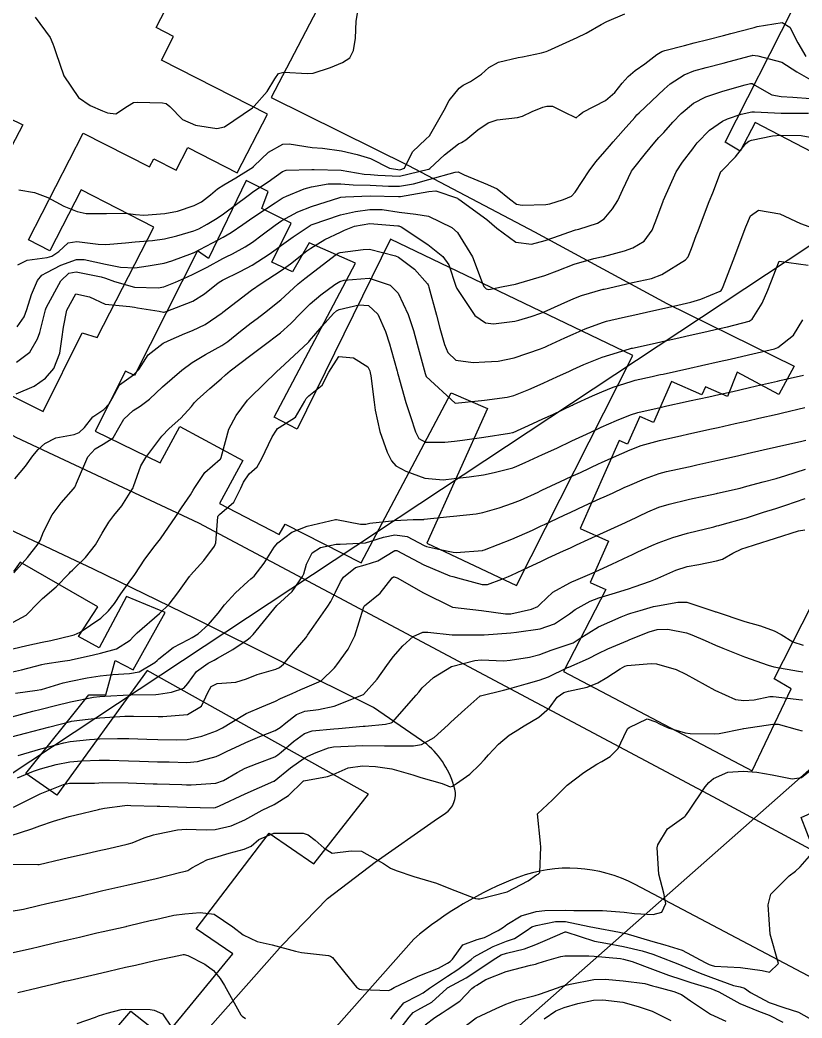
# Model space of a CAD drawing. Header units: metres. Extents: x 318500 to 325275, y 7408834 to 7428799.
# Drawn here: x 322868 to 322921.5, y 7421228.4 to 7421296.6 of the extents above; entities that cross this region are included whole.
import ezdxf

# ---------------------------------------------------------------- set-up
doc = ezdxf.new("R2010")
doc.units = ezdxf.units.M
doc.header["$MEASUREMENT"] = 0
doc.linetypes.add('CONTINUO', pattern=[0])
for name, color, linetype in [('Curvas de Nivel 1m', 11, 'Continuous'), ('Curvas de Nivel 5m', 15, 'Continuous'), ('Edificações', 30, 'Continuous'), ('TEXTO', 45, 'Continuous'), ('Vias Primárias', 230, 'Continuous')]:
    doc.layers.add(name, color=color, linetype=linetype)

msp = doc.modelspace()

# ---------------------------------------------------------------- linework, layer by layer
at = {"layer": 'Curvas de Nivel 1m', "flags": 128}
for points, elevation in [([(322867.953, 7421285.003), (322869.024, 7421284.819), (322869.947, 7421284.478), (322871.038, 7421283.89), (322871.937, 7421283.526), (322872.564, 7421283.398), (322873.936, 7421283.394), (322875.267, 7421283.407), (322875.936, 7421283.327), (322876.502, 7421283.288), (322877.937, 7421283.392), (322878.808, 7421283.557), (322879.943, 7421283.931), (322880.43, 7421284.18), (322881.042, 7421284.659), (322881.524, 7421285.087), (322881.96, 7421285.341), (322882.774, 7421285.832), (322883.98, 7421286.587), (322883.999, 7421286.6), (322884.022, 7421286.619), (322885.017, 7421287.583), (322886.003, 7421288.134), (322886.428, 7421288.161), (322888, 7421287.904), (322888.711, 7421287.848), (322889.997, 7421287.677), (322891.083, 7421287.434), (322891.99, 7421287.148), (322893.281, 7421286.497), (322893.979, 7421286.382), (322894.3, 7421286.485), (322894.861, 7421287.613), (322895.771, 7421288.464), (322896.012, 7421288.693), (322897.016, 7421290.445), (322897.363, 7421291.117), (322898.053, 7421291.966), (322898.324, 7421292.16), (322898.816, 7421292.422), (322899.566, 7421292.919), (322900.074, 7421293.359), (322900.74, 7421293.74), (322902.085, 7421294.05), (322902.362, 7421294.101), (322903.664, 7421294.364), (322903.987, 7421294.465), (322904.092, 7421294.513), (322905.364, 7421295.078), (322906.106, 7421295.415), (322906.718, 7421295.714), (322907.755, 7421296.305), (322908.122, 7421296.511), (322909.372, 7421297.043)], 744), ([(322869.062, 7421296.82), (322870.096, 7421295.423), (322870.271, 7421294.987), (322870.343, 7421294.806), (322870.491, 7421294.396), (322871.032, 7421292.795), (322872.038, 7421291.323), (322872.82, 7421290.768), (322873.679, 7421290.408), (322874.025, 7421290.263), (322874.576, 7421290.193), (322875.391, 7421290.736), (322875.799, 7421290.967), (322876.034, 7421291.012), (322877.778, 7421290.96), (322878.033, 7421290.918), (322878.275, 7421290.696), (322879.148, 7421289.81), (322880.018, 7421289.433), (322881.477, 7421289.194), (322882.017, 7421289.323), (322883.919, 7421290.622), (322883.98, 7421290.671), (322884.032, 7421290.722), (322884.927, 7421291.726), (322885.441, 7421292.599), (322885.695, 7421292.966), (322886.067, 7421293.062), (322887.681, 7421292.958), (322888.066, 7421292.994), (322889.246, 7421293.379), (322890.078, 7421293.723), (322890.573, 7421294.042), (322890.834, 7421294.529), (322890.953, 7421295.382), (322890.999, 7421296.527), (322891.175, 7421297.474)], 743), ([(322867.832, 7421275.638), (322868.33, 7421276.338), (322868.498, 7421276.824), (322868.817, 7421277.864), (322869.225, 7421278.816), (322869.521, 7421279.167), (322869.878, 7421279.359), (322870.823, 7421279.859), (322871.892, 7421280.241), (322872.424, 7421280.24), (322873.888, 7421279.937), (322874.905, 7421279.719), (322875.884, 7421279.68), (322876.791, 7421279.812), (322877.89, 7421280.003), (322878.42, 7421280.164), (322879.822, 7421280.671), (322879.878, 7421280.693), (322879.9, 7421280.7), (322881.186, 7421281.383), (322881.917, 7421281.767), (322882.475, 7421282.089), (322883.251, 7421282.63), (322883.935, 7421283.119), (322885.479, 7421284.13), (322885.948, 7421284.438), (322886.048, 7421284.49), (322886.255, 7421284.587), (322887.447, 7421285.086), (322887.96, 7421285.21), (322889.1, 7421285.416), (322889.963, 7421285.43), (322890.791, 7421285.356), (322891.968, 7421285.318), (322893.215, 7421285.25), (322893.968, 7421285.254), (322894.915, 7421285.422), (322895.973, 7421285.71), (322897.765, 7421286.22), (322897.978, 7421286.228), (322898.374, 7421286.028), (322899.97, 7421285.38), (322900.648, 7421285.081), (322901.483, 7421284.387), (322901.955, 7421284.033), (322902.359, 7421283.969), (322903.955, 7421284.007), (322904.247, 7421284.055), (322905.182, 7421284.338), (322905.717, 7421284.578), (322905.965, 7421284.839), (322906.929, 7421286.316), (322907.383, 7421286.915), (322908, 7421287.63), (322908.308, 7421287.995), (322908.562, 7421288.294), (322909.244, 7421289.065), (322910.035, 7421289.955), (322910.191, 7421290.124), (322910.336, 7421290.276), (322912.056, 7421291.89), (322912.471, 7421292.244), (322913.424, 7421292.875), (322914.074, 7421293.136), (322914.925, 7421293.364), (322916.082, 7421293.672), (322916.498, 7421293.78), (322917.956, 7421294.172), (322918.061, 7421294.2), (322918.09, 7421294.203), (322918.454, 7421294.165), (322920.084, 7421293.736), (322921.123, 7421293.081), (322922.066, 7421292.536)], 746), ([(322867.796, 7421273.22), (322868.711, 7421273.916), (322869.235, 7421274.816), (322869.383, 7421275.258), (322869.775, 7421276.811), (322869.792, 7421276.869), (322869.852, 7421276.998), (322870.816, 7421278.796), (322871.363, 7421279.303), (322871.879, 7421279.412), (322873.573, 7421279.056), (322873.873, 7421278.97), (322874.495, 7421278.744), (322875.866, 7421278.364), (322877.477, 7421278.317), (322877.867, 7421278.384), (322878.661, 7421278.688), (322879.486, 7421279.066), (322879.879, 7421279.248), (322880.819, 7421279.728), (322881.895, 7421280.305), (322882.122, 7421280.422), (322882.552, 7421280.64), (322883.421, 7421281.113), (322883.912, 7421281.438), (322884.587, 7421281.943), (322885.48, 7421282.597), (322885.933, 7421282.904), (322887.013, 7421283.505), (322887.943, 7421283.879), (322889.899, 7421284.49), (322889.95, 7421284.498), (322890.282, 7421284.535), (322891.961, 7421284.594), (322893.901, 7421284.55), (322893.961, 7421284.553), (322894.033, 7421284.562), (322895.964, 7421284.906), (322896.445, 7421284.933), (322897.92, 7421284.431), (322897.96, 7421284.406), (322898.022, 7421284.367), (322899.939, 7421282.99), (322900.608, 7421282.4), (322901.916, 7421281.433), (322902.979, 7421281.299), (322903.918, 7421281.557), (322904.506, 7421281.76), (322905.929, 7421282.258), (322905.984, 7421282.274), (322906.223, 7421282.326), (322907.504, 7421282.739), (322907.941, 7421283.028), (322908.53, 7421283.715), (322908.875, 7421284.291), (322909.228, 7421285.027), (322909.824, 7421286.282), (322909.884, 7421286.379), (322909.983, 7421286.497), (322910.782, 7421287.485), (322911.417, 7421288.259), (322911.695, 7421288.575), (322912.02, 7421288.929), (322912.646, 7421289.626), (322913.215, 7421290.232), (322914.047, 7421290.927), (322914.888, 7421291.375), (322916.056, 7421291.76), (322917.581, 7421292.177), (322917.958, 7421292.275), (322918.062, 7421292.272), (322918.246, 7421292.167), (322919.409, 7421291.505), (322920.052, 7421291.385), (322920.834, 7421291.35), (322922.051, 7421291.246)], 747), ([(322867.772, 7421271.062), (322868.995, 7421271.601), (322869.783, 7421272.129), (322870.354, 7421272.802), (322870.75, 7421273.852), (322870.894, 7421274.794), (322871.004, 7421275.621), (322871.244, 7421276.789), (322871.861, 7421277.905), (322872.79, 7421277.697), (322873.855, 7421277.201), (322875.55, 7421277.036), (322875.853, 7421276.992), (322876.076, 7421276.951), (322877.541, 7421276.705), (322877.849, 7421276.651), (322877.893, 7421276.656), (322878.026, 7421276.697), (322879.857, 7421277.405), (322880.633, 7421277.891), (322881.581, 7421278.653), (322881.757, 7421278.766), (322881.873, 7421278.826), (322883.091, 7421279.422), (322883.889, 7421279.856), (322885.052, 7421280.603), (322885.545, 7421280.955), (322885.91, 7421281.227), (322886.699, 7421281.802), (322887.856, 7421282.571), (322887.903, 7421282.597), (322887.93, 7421282.609), (322887.992, 7421282.631), (322889.938, 7421283.291), (322890.955, 7421283.534), (322891.947, 7421283.666), (322892.79, 7421283.659), (322893.945, 7421283.489), (322895.079, 7421283.337), (322895.941, 7421283.199), (322897.551, 7421282.436), (322897.925, 7421282.089), (322898.963, 7421280.419), (322899.621, 7421278.675), (322899.725, 7421278.412), (322899.878, 7421278.244), (322900.079, 7421278.205), (322901.052, 7421278.392), (322901.882, 7421278.561), (322902.125, 7421278.619), (322903.888, 7421279.143), (322904.75, 7421279.483), (322905.896, 7421279.934), (322907.24, 7421280.31), (322907.774, 7421280.43), (322907.902, 7421280.459), (322909.336, 7421280.851), (322909.912, 7421281.046), (322910.693, 7421281.493), (322911.23, 7421282.261), (322911.429, 7421282.766), (322911.959, 7421284.168), (322911.982, 7421284.227), (322911.99, 7421284.25), (322912.009, 7421284.298), (322912.869, 7421286.237), (322913.311, 7421286.91), (322914.004, 7421287.807), (322914.178, 7421288.047), (322914.306, 7421288.217), (322915.147, 7421289.085), (322916.032, 7421289.695), (322916.375, 7421289.855), (322917.32, 7421290.181), (322918.042, 7421290.34), (322918.216, 7421290.342), (322920.041, 7421290.258), (322921.905, 7421290.257)], 748), ([(322867.694, 7421265.248), (322868.404, 7421266.122), (322868.912, 7421266.818), (322869.277, 7421267.254), (322869.723, 7421267.674), (322870.477, 7421268.05), (322871.732, 7421268.279), (322872.082, 7421268.428), (322872.441, 7421268.769), (322873.015, 7421269.497), (322873.759, 7421270.006), (322874.136, 7421270.375), (322874.336, 7421270.744), (322874.829, 7421271.69), (322875.786, 7421272.357), (322876.16, 7421272.724), (322876.789, 7421273.732), (322877.817, 7421274.526), (322878.166, 7421274.695), (322879.305, 7421275.201), (322879.831, 7421275.396), (322880.699, 7421275.8), (322881.849, 7421276.604), (322881.876, 7421276.624), (322881.907, 7421276.649), (322883.865, 7421278.15), (322884.523, 7421278.61), (322885.889, 7421279.505), (322886.516, 7421279.962), (322887.291, 7421280.576), (322887.638, 7421280.838), (322887.907, 7421281.021), (322888.859, 7421281.613), (322889.924, 7421282.125), (322890.214, 7421282.247), (322890.884, 7421282.526), (322891.933, 7421282.704), (322893.864, 7421282.558), (322893.931, 7421282.544), (322894.083, 7421282.488), (322895.912, 7421281.275), (322896.937, 7421280.444), (322897.336, 7421279.88), (322897.825, 7421278.431), (322897.878, 7421278.276), (322899.123, 7421276.417), (322899.843, 7421275.923), (322900.394, 7421275.849), (322901.845, 7421276.028), (322902.124, 7421276.098), (322902.952, 7421276.363), (322903.63, 7421276.577), (322903.855, 7421276.663), (322905.01, 7421277.191), (322905.869, 7421277.584), (322906.409, 7421277.784), (322907.879, 7421278.21), (322907.951, 7421278.226), (322908.239, 7421278.295), (322909.884, 7421278.672), (322911.185, 7421278.959), (322911.89, 7421279.217), (322913.517, 7421280.226), (322913.694, 7421280.432), (322913.912, 7421280.997), (322914.247, 7421281.895), (322914.37, 7421282.216), (322914.801, 7421283.358), (322915.135, 7421284.208), (322915.364, 7421284.808), (322915.899, 7421286.201), (322915.927, 7421286.255), (322915.982, 7421286.319), (322916.915, 7421287.267), (322917.622, 7421288.176), (322917.842, 7421288.343), (322918.014, 7421288.404), (322919.457, 7421288.71), (322920.019, 7421288.742), (322921.414, 7421288.731), (322922.017, 7421288.616)], 749), ([(322867.566, 7421255.47), (322868.448, 7421255.945), (322869.31, 7421256.813), (322869.442, 7421256.952), (322869.584, 7421257.078), (322870.512, 7421257.881), (322871.396, 7421258.783), (322871.494, 7421258.9), (322871.614, 7421259.022), (322872.515, 7421259.879), (322873.187, 7421260.757), (322873.648, 7421261.543), (322874.105, 7421262.296), (322874.456, 7421262.742), (322874.993, 7421263.414), (322875.687, 7421264.513), (322875.766, 7421264.652), (322875.797, 7421264.728), (322876.292, 7421266.14), (322876.639, 7421266.716), (322877.735, 7421268.168), (322878.225, 7421268.693), (322879.02, 7421269.412), (322879.763, 7421270.212), (322879.962, 7421270.473), (322880.151, 7421270.666), (322881.013, 7421271.426), (322881.792, 7421272.101), (322882.077, 7421272.364), (322882.392, 7421272.641), (322883.811, 7421273.718), (322884.99, 7421274.602), (322885.464, 7421274.957), (322885.83, 7421275.243), (322886.549, 7421275.874), (322887.223, 7421276.576), (322887.533, 7421276.895), (322887.86, 7421277.209), (322888.59, 7421277.838), (322889.542, 7421278.545), (322889.882, 7421278.736), (322890.19, 7421278.843), (322891.885, 7421278.963), (322893.336, 7421278.495), (322893.872, 7421277.946), (322894.552, 7421276.479), (322894.916, 7421275.392), (322895.163, 7421274.47), (322895.306, 7421273.958), (322895.709, 7421272.461), (322895.797, 7421272.255), (322897.77, 7421270.43), (322899.566, 7421270.619), (322899.773, 7421270.643), (322901.328, 7421270.835), (322901.778, 7421270.945), (322902.793, 7421271.356), (322903.792, 7421271.797), (322904.174, 7421271.967), (322904.975, 7421272.338), (322905.538, 7421272.598), (322905.804, 7421272.72), (322906.553, 7421273.064), (322907.813, 7421273.568), (322909.688, 7421274.141), (322909.819, 7421274.18), (322909.892, 7421274.197), (322910.196, 7421274.266), (322911.516, 7421274.562), (322911.826, 7421274.63), (322913.141, 7421274.92), (322913.833, 7421275.074), (322914.763, 7421275.279), (322915.84, 7421275.524), (322916.387, 7421275.647), (322917.848, 7421276.036), (322918.062, 7421276.167), (322918.752, 7421277.271), (322919.144, 7421278.151), (322919.9, 7421280.14), (322921.897, 7421279.856)], 751), ([(322867.542, 7421253.642), (322868.509, 7421253.857), (322869.549, 7421254.091), (322870.136, 7421254.216), (322871.557, 7421254.559), (322871.729, 7421254.606), (322872.137, 7421254.771), (322873.57, 7421255.733), (322874.094, 7421256.226), (322874.497, 7421256.741), (322874.92, 7421257.407), (322875.604, 7421258.352), (322875.771, 7421258.565), (322875.886, 7421258.726), (322876.569, 7421259.773), (322877.283, 7421260.705), (322877.645, 7421261.166), (322878.685, 7421262.685), (322879.068, 7421263.28), (322879.682, 7421264.164), (322879.873, 7421264.482), (322879.972, 7421264.667), (322880.67, 7421265.696), (322881.719, 7421266.59), (322881.748, 7421266.621), (322881.765, 7421266.649), (322881.787, 7421266.715), (322882.301, 7421268.642), (322882.813, 7421269.575), (322883.581, 7421270.623), (322883.671, 7421270.722), (322883.773, 7421270.825), (322884.682, 7421271.711), (322885.587, 7421272.593), (322885.802, 7421272.791), (322887.716, 7421274.571), (322887.769, 7421274.622), (322887.822, 7421274.679), (322888.692, 7421275.702), (322889.456, 7421276.546), (322889.661, 7421276.735), (322889.854, 7421276.834), (322891.222, 7421277.157), (322891.859, 7421277.098), (322892.483, 7421276.504), (322893.004, 7421275.327), (322893.282, 7421274.495), (322893.405, 7421274.084), (322893.801, 7421272.625), (322893.83, 7421272.519), (322893.838, 7421272.489), (322893.853, 7421272.435), (322894.408, 7421270.48), (322894.713, 7421269.518), (322895.051, 7421268.47), (322895.284, 7421268.015), (322895.733, 7421267.758), (322897.063, 7421267.77), (322897.734, 7421267.841), (322898.261, 7421267.898), (322899.737, 7421268.097), (322901.485, 7421268.384), (322901.698, 7421268.423), (322901.741, 7421268.434), (322903.073, 7421269.038), (322903.755, 7421269.353), (322904.438, 7421269.665), (322905.769, 7421270.284), (322905.802, 7421270.297), (322905.866, 7421270.329), (322907.157, 7421270.931), (322907.784, 7421271.208), (322908.56, 7421271.517), (322909.795, 7421271.92), (322910.069, 7421271.994), (322911.231, 7421272.256), (322911.693, 7421272.359), (322911.801, 7421272.384), (322911.976, 7421272.421), (322913.806, 7421272.825), (322914.603, 7421273.004), (322915.811, 7421273.27), (322916.558, 7421273.437), (322917.816, 7421273.723), (322919.594, 7421274.143), (322919.821, 7421274.226), (322920.893, 7421275.071), (322921.531, 7421276.123)], 752), ([(322867.519, 7421252.075), (322868.136, 7421252.209), (322869.526, 7421252.562), (322869.727, 7421252.607), (322870.947, 7421252.789), (322871.449, 7421252.863), (322871.531, 7421252.879), (322873.06, 7421253.234), (322873.539, 7421253.335), (322874.641, 7421253.642), (322875.553, 7421254.24), (322875.797, 7421254.486), (322876.047, 7421254.723), (322877.573, 7421256.045), (322878.226, 7421256.69), (322878.81, 7421257.463), (322879.609, 7421258.574), (322879.655, 7421258.624), (322879.692, 7421258.669), (322880.602, 7421259.684), (322881.333, 7421260.653), (322881.41, 7421260.885), (322881.55, 7421262.651), (322881.58, 7421262.732), (322881.663, 7421262.823), (322882.644, 7421263.667), (322883.125, 7421264.628), (322883.3, 7421265.022), (322883.705, 7421265.592), (322884.237, 7421266.088), (322884.543, 7421266.608), (322885.268, 7421268.129), (322885.572, 7421268.593), (322885.642, 7421268.691), (322885.743, 7421268.775), (322886.859, 7421269.473), (322887.49, 7421270.573), (322887.595, 7421270.75), (322887.775, 7421270.92), (322888.694, 7421271.649), (322889.13, 7421272.55), (322889.811, 7421273.621), (322890.823, 7421273.538), (322891.804, 7421272.909), (322891.933, 7421272.641), (322891.967, 7421272.508), (322892.01, 7421272.295), (322892.232, 7421270.505), (322892.315, 7421269.951), (322892.628, 7421268.501), (322893.135, 7421267.087), (322893.411, 7421266.493), (322893.715, 7421266.136), (322894.398, 7421265.791), (322895.703, 7421265.312), (322896.944, 7421265.199), (322897.703, 7421265.278), (322898.737, 7421265.387), (322899.707, 7421265.525), (322900.426, 7421265.683), (322901.715, 7421266.014), (322901.98, 7421266.112), (322902.542, 7421266.368), (322903.726, 7421266.914), (322904.707, 7421267.364), (322905.735, 7421267.846), (322906.745, 7421268.315), (322907.416, 7421268.634), (322907.747, 7421268.785), (322908.788, 7421269.251), (322909.761, 7421269.637), (322910.243, 7421269.785), (322911.768, 7421270.138), (322911.859, 7421270.158), (322912.24, 7421270.243), (322913.484, 7421270.515), (322913.775, 7421270.581), (322915.108, 7421270.872), (322915.782, 7421271.023), (322916.732, 7421271.234), (322917.79, 7421271.474), (322918.351, 7421271.602), (322919.797, 7421271.935), (322919.961, 7421271.975), (322920.662, 7421272.131), (322921.571, 7421272.353)], 753), ([(322867.725, 7421250.601), (322869.203, 7421250.813), (322869.46, 7421250.851), (322869.501, 7421250.862), (322870.977, 7421251.319), (322871.51, 7421251.439), (322872.63, 7421251.647), (322873.516, 7421251.79), (322874.382, 7421251.877), (322875.518, 7421251.946), (322876.168, 7421252.073), (322877.255, 7421252.704), (322877.4, 7421252.834), (322877.534, 7421252.965), (322878.511, 7421253.72), (322879.554, 7421254.283), (322879.81, 7421254.414), (322880.217, 7421254.663), (322880.926, 7421255.297), (322881.574, 7421256.082), (322882.008, 7421256.644), (322882.756, 7421257.469), (322883.604, 7421258.23), (322883.813, 7421258.411), (322884.028, 7421258.614), (322884.727, 7421259.5), (322885.401, 7421260.594), (322885.643, 7421260.884), (322886.611, 7421261.619), (322887.655, 7421262.027), (322889.593, 7421262.475), (322889.659, 7421262.478), (322891.3, 7421262.159), (322891.657, 7421262.166), (322891.947, 7421262.217), (322893.659, 7421262.419), (322894.907, 7421262.471), (322895.634, 7421262.487), (322895.66, 7421262.489), (322897.414, 7421262.683), (322897.664, 7421262.709), (322899.208, 7421262.873), (322899.668, 7421262.96), (322900.781, 7421263.286), (322901.678, 7421263.583), (322902.244, 7421263.809), (322903.438, 7421264.354), (322903.609, 7421264.433), (322903.692, 7421264.471), (322904.968, 7421265.071), (322905.706, 7421265.416), (322906.333, 7421265.699), (322907.618, 7421266.302), (322907.72, 7421266.348), (322907.815, 7421266.393), (322909.73, 7421267.248), (322910.471, 7421267.524), (322911.736, 7421267.873), (322913.268, 7421268.227), (322913.651, 7421268.312), (322913.742, 7421268.331), (322915.276, 7421268.668), (322915.749, 7421268.775), (322916.898, 7421269.033), (322917.756, 7421269.226), (322918.515, 7421269.403), (322919.763, 7421269.688), (322920.127, 7421269.772), (322921.671, 7421270.121)], 754), ([(322867.462, 7421247.626), (322868.419, 7421247.868), (322869.47, 7421248.152), (322869.987, 7421248.288), (322871.478, 7421248.676), (322871.562, 7421248.696), (322872.095, 7421248.771), (322873.482, 7421248.929), (322875.19, 7421249.026), (322875.483, 7421249.036), (322875.794, 7421249.036), (322877.483, 7421249.004), (322877.795, 7421249.007), (322879.485, 7421249.142), (322880.439, 7421249.712), (322880.866, 7421250.656), (322881.089, 7421251.072), (322881.509, 7421251.258), (322882.777, 7421251.365), (322883.514, 7421251.583), (322884.245, 7421251.883), (322885.525, 7421252.254), (322885.758, 7421252.357), (322886.047, 7421252.585), (322886.72, 7421253.401), (322887.557, 7421254.389), (322887.638, 7421254.49), (322887.69, 7421254.568), (322887.962, 7421254.962), (322889.07, 7421256.548), (322889.266, 7421256.864), (322889.595, 7421257.512), (322889.93, 7421258.211), (322890.132, 7421258.532), (322890.949, 7421259.191), (322891.623, 7421259.371), (322892.479, 7421259.65), (322893.638, 7421260.353), (322893.774, 7421260.352), (322895.624, 7421259.381), (322897.41, 7421258.636), (322897.612, 7421258.572), (322898.182, 7421258.424), (322899.604, 7421258.043), (322899.985, 7421258.024), (322900.95, 7421258.39), (322901.405, 7421258.592), (322901.615, 7421258.681), (322902.77, 7421259.215), (322903.629, 7421259.618), (322904.129, 7421259.849), (322905.177, 7421260.335), (322905.494, 7421260.479), (322905.642, 7421260.549), (322906.064, 7421260.743), (322907.652, 7421261.47), (322909.408, 7421262.274), (322909.579, 7421262.353), (322909.662, 7421262.391), (322910.938, 7421262.991), (322911.676, 7421263.31), (322912.387, 7421263.532), (322913.684, 7421263.84), (322913.993, 7421263.908), (322915.314, 7421264.196), (322915.618, 7421264.264), (322915.691, 7421264.278), (322917.243, 7421264.628), (322917.699, 7421264.746), (322918.806, 7421265.051), (322919.707, 7421265.291), (322920.355, 7421265.486), (322921.717, 7421265.913)], 756), ([(322867.912, 7421246.357), (322869.45, 7421246.81), (322871.025, 7421247.218), (322871.458, 7421247.303), (322872.775, 7421247.445), (322873.461, 7421247.492), (322874.694, 7421247.505), (322875.462, 7421247.5), (322876.698, 7421247.475), (322877.461, 7421247.451), (322878.731, 7421247.411), (322879.462, 7421247.447), (322880.458, 7421247.667), (322881.471, 7421248.036), (322881.882, 7421248.236), (322882.514, 7421248.634), (322883.486, 7421249.218), (322884.567, 7421249.68), (322885.495, 7421250.065), (322885.847, 7421250.236), (322886.638, 7421250.579), (322887.227, 7421250.85), (322887.506, 7421250.967), (322888.617, 7421251.45), (322889.527, 7421252.337), (322889.611, 7421252.456), (322889.675, 7421252.538), (322890.45, 7421253.623), (322890.918, 7421254.52), (322891.501, 7421256.433), (322891.534, 7421256.511), (322891.548, 7421256.543), (322891.581, 7421256.58), (322892.648, 7421257.446), (322893.463, 7421258.491), (322893.554, 7421258.548), (322893.611, 7421258.557), (322893.809, 7421258.487), (322895.595, 7421257.469), (322897.493, 7421256.52), (322897.581, 7421256.497), (322898.173, 7421256.424), (322899.579, 7421256.268), (322901.213, 7421256.022), (322901.577, 7421256.035), (322902.991, 7421256.359), (322903.411, 7421256.524), (322903.585, 7421256.683), (322904.432, 7421257.507), (322905.607, 7421258.16), (322905.73, 7421258.206), (322906.022, 7421258.324), (322907.122, 7421258.803), (322907.621, 7421259.032), (322908.48, 7421259.435), (322909.636, 7421259.976), (322909.836, 7421260.069), (322910.257, 7421260.264), (322911.201, 7421260.698), (322911.646, 7421260.885), (322912.653, 7421261.238), (322913.653, 7421261.545), (322915.45, 7421261.985), (322915.659, 7421262.042), (322915.777, 7421262.071), (322916.179, 7421262.185), (322917.343, 7421262.495), (322917.666, 7421262.593), (322918.845, 7421262.98), (322919.676, 7421263.239), (322920.354, 7421263.455), (322921.687, 7421263.91)], 757), ([(322867.864, 7421244.826), (322868.956, 7421245.285), (322869.429, 7421245.436), (322870.504, 7421245.724), (322871.437, 7421245.907), (322872.232, 7421245.974), (322873.439, 7421246.024), (322874.153, 7421246.029), (322875.439, 7421245.987), (322876.191, 7421245.966), (322877.438, 7421245.925), (322878.221, 7421245.905), (322879.438, 7421245.874), (322880.168, 7421245.934), (322881.445, 7421246.288), (322881.694, 7421246.399), (322882.203, 7421246.639), (322883.045, 7421247.038), (322883.459, 7421247.246), (322884.424, 7421247.648), (322885.472, 7421248.045), (322885.807, 7421248.255), (322886.193, 7421248.583), (322886.919, 7421249.143), (322887.488, 7421249.368), (322888.432, 7421249.498), (322889.492, 7421249.719), (322891.5, 7421250.51), (322892.441, 7421251.576), (322893.111, 7421252.494), (322893.28, 7421252.746), (322893.539, 7421253.095), (322894.184, 7421253.847), (322894.904, 7421254.47), (322895.563, 7421254.778), (322895.893, 7421254.784), (322897.562, 7421254.591), (322899.372, 7421254.602), (322899.562, 7421254.594), (322899.743, 7421254.588), (322901.563, 7421254.723), (322901.959, 7421254.769), (322903.567, 7421255.008), (322904.567, 7421255.343), (322905.577, 7421256.038), (322905.962, 7421256.324), (322906.999, 7421256.899), (322907.592, 7421257.127), (322908.489, 7421257.394), (322909.602, 7421257.744), (322909.999, 7421257.871), (322911.105, 7421258.255), (322911.464, 7421258.4), (322911.613, 7421258.47), (322912.843, 7421259.01), (322913.626, 7421259.256), (322914.425, 7421259.411), (322915.632, 7421259.647), (322916.045, 7421259.775), (322916.735, 7421260.179), (322917.352, 7421260.464), (322917.644, 7421260.557), (322918.227, 7421260.742), (322919.651, 7421261.202), (322921.239, 7421261.7), (322921.657, 7421261.768)], 758), ([(322867.584, 7421242.827), (322869.409, 7421243.728), (322871, 7421244.368), (322871.417, 7421244.448), (322873.122, 7421244.459), (322873.417, 7421244.484), (322873.668, 7421244.497), (322875.417, 7421244.47), (322877.131, 7421244.419), (322877.417, 7421244.411), (322879.101, 7421244.359), (322879.417, 7421244.35), (322879.738, 7421244.346), (322881.418, 7421244.458), (322881.934, 7421244.642), (322882.866, 7421245.191), (322883.433, 7421245.472), (322884.25, 7421245.796), (322885.445, 7421246.263), (322885.649, 7421246.386), (322885.886, 7421246.586), (322886.732, 7421247.306), (322887.469, 7421247.84), (322888.002, 7421248.032), (322889.475, 7421248.176), (322889.809, 7421248.201), (322891.478, 7421248.344), (322891.631, 7421248.355), (322893.007, 7421248.495), (322893.403, 7421248.569), (322893.481, 7421248.617), (322895.096, 7421250.466), (322895.279, 7421250.687), (322895.508, 7421250.964), (322896.296, 7421251.671), (322897.53, 7421252.43), (322899.11, 7421252.841), (322899.537, 7421252.878), (322901.098, 7421252.825), (322901.537, 7421252.853), (322902.843, 7421253.058), (322903.544, 7421253.253), (322904.334, 7421253.556), (322905.554, 7421253.947), (322905.825, 7421254.057), (322906.253, 7421254.32), (322907.568, 7421255.133), (322909.115, 7421255.817), (322909.577, 7421256.002), (322909.774, 7421256.072), (322910.421, 7421256.262), (322911.314, 7421256.522), (322911.585, 7421256.585), (322912.983, 7421256.835), (322913.589, 7421256.836), (322915.518, 7421256.191), (322915.564, 7421256.175), (322915.58, 7421256.165), (322915.614, 7421256.156), (322917.573, 7421255.51), (322918.624, 7421255.208), (322919.567, 7421254.868), (322920.055, 7421254.623), (322920.838, 7421254.121), (322921.557, 7421253.883)], 759), ([(322867.341, 7421238.927), (322869.247, 7421238.896), (322869.342, 7421238.905), (322870.873, 7421239.259), (322871.349, 7421239.371), (322872.481, 7421239.635), (322873.356, 7421239.834), (322874.101, 7421240.001), (322875.363, 7421240.287), (322875.703, 7421240.386), (322876.532, 7421240.713), (322877.157, 7421240.92), (322877.374, 7421240.974), (322878.789, 7421241.269), (322879.38, 7421241.309), (322880.762, 7421241.274), (322881.38, 7421241.3), (322882.47, 7421241.548), (322883.39, 7421241.958), (322884.579, 7421242.602), (322885.404, 7421243), (322886.387, 7421243.603), (322887.351, 7421244.571), (322887.386, 7421244.605), (322887.421, 7421244.625), (322889.057, 7421244.914), (322889.428, 7421245.055), (322890.454, 7421245.506), (322891.437, 7421245.633), (322892.332, 7421245.605), (322893.434, 7421245.436), (322894.878, 7421245.019), (322895.426, 7421244.853), (322896.885, 7421244.438), (322897.267, 7421244.281), (322897.418, 7421244.217), (322897.597, 7421244.25), (322897.872, 7421244.425), (322898.77, 7421245.077), (322899.439, 7421245.701), (322899.774, 7421246.076), (322900.046, 7421246.401), (322900.726, 7421247.126), (322901.47, 7421247.729), (322901.862, 7421247.986), (322902.481, 7421248.365), (322903.486, 7421248.976), (322904.22, 7421249.616), (322904.743, 7421250.338), (322905.193, 7421250.645), (322905.506, 7421250.744), (322906.798, 7421251.023), (322907.515, 7421251.304), (322908.138, 7421251.673), (322909.05, 7421252.277), (322909.358, 7421252.447), (322909.533, 7421252.492), (322911.165, 7421252.625), (322911.536, 7421252.623), (322912.877, 7421252.23), (322913.525, 7421251.916), (322914.192, 7421251.538), (322915.509, 7421250.809), (322916.932, 7421250.176), (322917.499, 7421250.097), (322918.209, 7421250.159), (322919.262, 7421250.385), (322919.504, 7421250.381), (322921.457, 7421250.155), (322921.501, 7421250.145)], 761), ([(322867.303, 7421235.677), (322868.271, 7421235.85), (322869.309, 7421236.096), (322869.879, 7421236.227), (322871.317, 7421236.556), (322871.499, 7421236.596), (322872.207, 7421236.767), (322873.323, 7421237.032), (322873.692, 7421237.115), (322875.328, 7421237.485), (322876.333, 7421237.713), (322877.333, 7421237.952), (322879.03, 7421238.368), (322879.338, 7421238.437), (322879.508, 7421238.499), (322879.788, 7421238.666), (322880.795, 7421239.208), (322881.351, 7421239.38), (322882.319, 7421239.672), (322883.36, 7421239.948), (322883.831, 7421240.145), (322884.352, 7421240.605), (322885.377, 7421241.04), (322886.902, 7421241.05), (322887.377, 7421241.046), (322887.735, 7421240.924), (322888.202, 7421240.558), (322888.818, 7421240.004), (322889.357, 7421239.677), (322890.668, 7421239.829), (322891.359, 7421239.803), (322892.884, 7421238.957), (322893.343, 7421238.658), (322893.729, 7421238.484), (322894.95, 7421238.08), (322895.335, 7421237.972), (322896.504, 7421237.615), (322897.329, 7421237.283), (322899.156, 7421236.577), (322899.321, 7421236.542), (322899.46, 7421236.547), (322901.327, 7421237.032), (322902.759, 7421237.783), (322903.338, 7421238.186), (322903.442, 7421238.246), (322903.564, 7421238.348), (322903.625, 7421240.088), (322903.6, 7421240.348), (322903.4, 7421242.35), (322904.422, 7421243.328), (322905.42, 7421244.33), (322906.551, 7421245.195), (322907.442, 7421245.75), (322907.791, 7421245.948), (322908.361, 7421246.286), (322908.907, 7421246.829), (322909.476, 7421248.024), (322909.565, 7421248.183), (322909.665, 7421248.268), (322910.897, 7421248.845), (322911.484, 7421248.642), (322911.737, 7421248.501), (322912.316, 7421248.237), (322913.475, 7421247.899), (322913.829, 7421247.86), (322915.475, 7421247.834), (322915.811, 7421247.85), (322917.372, 7421248.171), (322917.46, 7421248.19), (322917.48, 7421248.189), (322917.504, 7421248.193), (322919.484, 7421248.494), (322919.829, 7421248.481), (322921.146, 7421248.115), (322921.479, 7421248.028)], 762), ([(322867.374, 7421232.828), (322868.883, 7421233.188), (322869.267, 7421233.28), (322870.489, 7421233.571), (322871.275, 7421233.751), (322872.107, 7421233.938), (322873.282, 7421234.217), (322873.715, 7421234.312), (322875.289, 7421234.663), (322875.335, 7421234.674), (322875.519, 7421234.718), (322876.936, 7421235.063), (322877.297, 7421235.146), (322878.554, 7421235.429), (322879.303, 7421235.535), (322880.336, 7421235.628), (322881.303, 7421235.494), (322882.578, 7421234.631), (322883.282, 7421234.085), (322884.242, 7421233.639), (322885.272, 7421233.412), (322886.866, 7421232.974), (322887.265, 7421232.879), (322889.121, 7421232.683), (322889.262, 7421232.644), (322889.395, 7421232.538), (322890.227, 7421231.503), (322891.034, 7421230.513), (322891.238, 7421230.38), (322891.381, 7421230.365), (322893.237, 7421230.293), (322893.379, 7421230.347), (322893.606, 7421230.485), (322895.248, 7421231.276), (322896.628, 7421231.814), (322897.257, 7421232.154), (322897.424, 7421232.262), (322897.581, 7421232.427), (322898.288, 7421233.407), (322899.28, 7421233.766), (322899.766, 7421233.919), (322900.712, 7421234.389), (322901.063, 7421234.614), (322901.296, 7421234.795), (322902.284, 7421235.387), (322903.31, 7421235.676), (322903.907, 7421235.748), (322905.312, 7421235.774), (322905.878, 7421235.755), (322907.312, 7421235.754), (322907.844, 7421235.76), (322909.311, 7421235.645), (322910.027, 7421235.545), (322911.309, 7421235.487), (322911.902, 7421235.651), (322912.156, 7421236.237), (322912.025, 7421236.937), (322911.683, 7421238.245), (322911.57, 7421240.044), (322911.609, 7421240.246), (322912.287, 7421241.336), (322913.399, 7421242.141), (322913.451, 7421242.168), (322913.504, 7421242.218), (322913.726, 7421242.538), (322914.859, 7421244.198), (322915.113, 7421244.506), (322915.429, 7421244.767), (322916.404, 7421245.212), (322917.437, 7421245.279), (322918.378, 7421245.214), (322919.433, 7421245.036), (322920.806, 7421244.742), (322921.431, 7421244.834), (322922.131, 7421245.412)], 763), ([(322922.183, 7421240.102), (322921.4, 7421242.11), (322922.77, 7421242.733)], 764), ([(322893.37, 7421228.325), (322893.486, 7421228.486), (322894.26, 7421229.439), (322895.232, 7421229.941), (322895.574, 7421230.116), (322896.018, 7421230.448), (322897.248, 7421231.275), (322897.958, 7421231.718), (322898.87, 7421232.414), (322899.078, 7421232.596), (322899.264, 7421232.709), (322900.367, 7421233.3), (322901.279, 7421233.651), (322901.815, 7421233.839), (322902.628, 7421234.36), (322903.018, 7421234.631), (322903.296, 7421234.73), (322904.629, 7421235.008), (322905.3, 7421235.001), (322906.93, 7421234.671), (322907.295, 7421234.601), (322908.991, 7421234.274), (322909.289, 7421234.215), (322909.359, 7421234.199), (322911.281, 7421233.632), (322912.104, 7421233.411), (322913.272, 7421233.052), (322914.858, 7421232.196), (322915.128, 7421232.061), (322915.258, 7421232.008), (322915.498, 7421231.948), (322917.257, 7421231.863), (322918.75, 7421231.643), (322919.254, 7421231.531), (322919.855, 7421232.131), (322919.29, 7421234.14), (322919.152, 7421236.143), (322919.327, 7421236.871), (322920.591, 7421238.121), (322921.025, 7421238.435), (322921.349, 7421238.728), (322921.987, 7421239.477)], 764), ([(322867.89, 7421230.16), (322869.235, 7421230.465), (322869.506, 7421230.528), (322870.568, 7421230.787), (322871.106, 7421230.917), (322871.242, 7421230.95), (322871.465, 7421231), (322873.247, 7421231.4), (322874.116, 7421231.604), (322875.252, 7421231.871), (322875.937, 7421232.029), (322877.256, 7421232.327), (322878.886, 7421232.676), (322879.19, 7421232.742), (322879.261, 7421232.741), (322879.506, 7421232.668), (322880.676, 7421232.078), (322881.25, 7421231.647), (322881.714, 7421231.105), (322882.012, 7421230.632), (322883.007, 7421228.829), (322883.127, 7421228.621), (322883.209, 7421228.527), (322883.442, 7421228.381)], 764), ([(322895.714, 7421227.94), (322896.382, 7421228.442), (322896.88, 7421228.77), (322897.218, 7421228.977), (322898.086, 7421229.562), (322898.919, 7421230.413), (322899.099, 7421230.554), (322899.242, 7421230.644), (322899.875, 7421231.029), (322901.252, 7421231.577), (322902.915, 7421232.014), (322903.257, 7421232.096), (322903.45, 7421232.156), (322904.037, 7421232.342), (322904.996, 7421232.601), (322905.265, 7421232.648), (322906.914, 7421232.657), (322907.265, 7421232.623), (322909.073, 7421232.462), (322909.262, 7421232.43), (322909.868, 7421232.264), (322911.255, 7421231.754), (322912.349, 7421231.332), (322913.248, 7421231.032), (322913.876, 7421230.84), (322915.242, 7421230.415), (322915.782, 7421230.185), (322917.228, 7421229.387), (322918.497, 7421228.874), (322919.217, 7421228.595), (322920.168, 7421228.126)], 766), ([(322898.057, 7421227.561), (322899.21, 7421228.41), (322900.561, 7421229.049), (322901.225, 7421229.356), (322901.978, 7421229.62), (322903.234, 7421229.941), (322903.538, 7421230.045), (322904.365, 7421230.339), (322905.007, 7421230.567), (322905.243, 7421230.633), (322905.633, 7421230.713), (322907.247, 7421231.029), (322908.019, 7421231.06), (322909.247, 7421230.956), (322910.737, 7421230.763), (322911.244, 7421230.612), (322911.523, 7421230.526), (322912.709, 7421230.228), (322913.237, 7421230.019), (322913.859, 7421229.582), (322915.217, 7421228.659), (322916.257, 7421228.18)], 767), ([(322903.841, 7421228.344), (322904.659, 7421228.895), (322905.222, 7421229.134), (322906.153, 7421229.389), (322907.23, 7421229.617), (322907.867, 7421229.654), (322909.228, 7421229.478), (322910.281, 7421229.202), (322911.219, 7421228.874), (322912.509, 7421228.231)], 768)]:
    msp.add_lwpolyline(points, dxfattribs=dict(at, elevation=elevation))
at = {"layer": 'Curvas de Nivel 5m', "flags": 128}
for points, elevation in [([(322867.886, 7421279.88), (322868.519, 7421280.196), (322869.894, 7421280.391), (322870.218, 7421280.482), (322870.685, 7421280.798), (322871.319, 7421281.379), (322871.911, 7421281.482), (322873.37, 7421281.296), (322873.908, 7421281.283), (322875.25, 7421281.397), (322875.911, 7421281.45), (322877.086, 7421281.539), (322877.914, 7421281.657), (322878.743, 7421281.862), (322879.923, 7421282.202), (322880.255, 7421282.337), (322880.827, 7421282.661), (322881.506, 7421283.083), (322881.937, 7421283.378), (322883.621, 7421284.625), (322883.808, 7421284.767), (322883.954, 7421284.864), (322885.004, 7421285.564), (322885.975, 7421286.266), (322886.217, 7421286.347), (322887.977, 7421286.396), (322888.145, 7421286.4), (322889.977, 7421286.353), (322891.545, 7421286.088), (322891.975, 7421286.048), (322892.477, 7421286.003), (322893.975, 7421285.952), (322895.937, 7421286.418), (322895.98, 7421286.43), (322896.039, 7421286.459), (322897.041, 7421287.398), (322898.006, 7421288.145), (322898.192, 7421288.243), (322898.506, 7421288.425), (322899.327, 7421289.107), (322900.028, 7421289.586), (322900.648, 7421289.783), (322902.034, 7421289.952), (322902.36, 7421290.052), (322903.022, 7421290.37), (322903.75, 7421290.656), (322904.044, 7421290.728), (322904.413, 7421290.724), (322905.205, 7421290.343), (322906.034, 7421289.939), (322906.243, 7421290.121), (322906.502, 7421290.323), (322908.048, 7421291.118), (322908.679, 7421291.668), (322909.183, 7421292.289), (322909.587, 7421292.765), (322910.073, 7421293.164), (322910.72, 7421293.631), (322911.559, 7421294.258), (322911.88, 7421294.466), (322912.094, 7421294.54), (322913.445, 7421294.885), (322914.102, 7421295.045), (322915.039, 7421295.277), (322916.11, 7421295.559), (322916.612, 7421295.693), (322918.119, 7421296.082), (322918.191, 7421296.097), (322918.412, 7421296.166), (322920.123, 7421296.435), (322920.637, 7421296.135), (322921.181, 7421295.052), (322921.724, 7421294.124)], 745), ([(322867.61, 7421258.83), (322868.551, 7421259.89), (322869.285, 7421260.814), (322869.414, 7421261.04), (322869.648, 7421261.629), (322870.241, 7421262.801), (322870.85, 7421263.614), (322871.687, 7421264.581), (322871.781, 7421264.687), (322871.828, 7421264.778), (322871.886, 7421264.971), (322872.667, 7421266.766), (322873.168, 7421267.309), (322873.723, 7421267.617), (322874.414, 7421268.063), (322874.8, 7421268.739), (322875.141, 7421269.344), (322875.758, 7421269.916), (322876.253, 7421270.232), (322876.879, 7421270.713), (322877.779, 7421271.552), (322879.098, 7421272.68), (322879.805, 7421273.207), (322880.706, 7421273.766), (322881.817, 7421274.369), (322882.233, 7421274.644), (322883.108, 7421275.354), (322883.84, 7421275.93), (322884.232, 7421276.226), (322884.733, 7421276.607), (322885.864, 7421277.5), (322886.439, 7421278.017), (322887.054, 7421278.578), (322887.505, 7421278.953), (322887.887, 7421279.252), (322889.569, 7421280.545), (322889.765, 7421280.679), (322889.903, 7421280.724), (322891.492, 7421280.931), (322891.907, 7421280.946), (322893.687, 7421280.492), (322893.899, 7421280.396), (322894.996, 7421279.579), (322895.881, 7421278.592), (322895.932, 7421278.511), (322895.955, 7421278.459), (322895.98, 7421278.357), (322896.487, 7421276.45), (322896.731, 7421275.552), (322897.034, 7421274.442), (322897.262, 7421273.885), (322897.809, 7421273.376), (322899.007, 7421273.219), (322899.808, 7421273.247), (322900.719, 7421273.306), (322901.811, 7421273.528), (322903.606, 7421274.142), (322903.819, 7421274.231), (322903.901, 7421274.267), (322904.074, 7421274.347), (322905.268, 7421274.896), (322905.832, 7421275.155), (322906.647, 7421275.508), (322907.845, 7421275.947), (322908.117, 7421276.025), (322909.21, 7421276.28), (322909.725, 7421276.399), (322909.852, 7421276.427), (322911.348, 7421276.765), (322911.859, 7421276.876), (322912.973, 7421277.124), (322913.867, 7421277.322), (322914.556, 7421277.527), (322915.878, 7421278.087), (322915.95, 7421278.128), (322915.999, 7421278.198), (322916.084, 7421278.399), (322916.76, 7421280.187), (322917.076, 7421281.019), (322917.522, 7421282.176), (322917.635, 7421282.474), (322917.946, 7421283.227), (322918.492, 7421283.621), (322919.948, 7421283.373), (322921.359, 7421282.705), (322921.936, 7421282.499)], 750), ([(322867.482, 7421248.995), (322868.914, 7421249.388), (322869.487, 7421249.525), (322870.453, 7421249.759), (322871.492, 7421250.012), (322873.066, 7421250.327), (322873.496, 7421250.382), (322873.83, 7421250.413), (322875.498, 7421250.497), (322877.318, 7421250.522), (322877.498, 7421250.531), (322878.392, 7421250.687), (322879.226, 7421250.952), (322879.509, 7421251.268), (322880.097, 7421252.088), (322880.891, 7421252.656), (322881.312, 7421252.873), (322881.535, 7421252.995), (322882.583, 7421253.596), (322883.554, 7421254.244), (322883.771, 7421254.403), (322883.979, 7421254.614), (322885.58, 7421256.59), (322886.625, 7421257.549), (322887.345, 7421258.573), (322887.425, 7421258.76), (322887.623, 7421259.415), (322887.998, 7421260.201), (322888.568, 7421260.556), (322889.642, 7421260.79), (322889.905, 7421260.798), (322891.644, 7421260.887), (322892.878, 7421261.267), (322893.649, 7421261.431), (322894.485, 7421261.314), (322895.642, 7421260.697), (322895.805, 7421260.621), (322896.641, 7421260.445), (322897.637, 7421260.238), (322897.845, 7421260.22), (322899.639, 7421260.363), (322899.675, 7421260.374), (322899.768, 7421260.408), (322901.648, 7421261.144), (322903.052, 7421261.757), (322903.657, 7421262.034), (322903.87, 7421262.136), (322904.312, 7421262.343), (322905.224, 7421262.777), (322905.67, 7421262.988), (322906.585, 7421263.408), (322907.684, 7421263.909), (322907.95, 7421264.032), (322908.51, 7421264.288), (322909.316, 7421264.656), (322909.698, 7421264.833), (322910.702, 7421265.264), (322911.711, 7421265.623), (322912.204, 7421265.751), (322913.718, 7421266.085), (322913.826, 7421266.111), (322914.289, 7421266.211), (322915.723, 7421266.528), (322917.071, 7421266.832), (322917.728, 7421266.98), (322918.805, 7421267.228), (322919.733, 7421267.44), (322921.457, 7421267.834), (322921.738, 7421267.911)], 755), ([(322867.37, 7421240.861), (322868.852, 7421241.334), (322869.381, 7421241.53), (322870.328, 7421241.849), (322871.391, 7421242.169), (322871.867, 7421242.298), (322873.399, 7421242.664), (322873.469, 7421242.679), (322873.819, 7421242.746), (322875.2, 7421242.934), (322875.402, 7421242.944), (322875.611, 7421242.936), (322877.402, 7421242.884), (322877.581, 7421242.876), (322879.402, 7421242.827), (322881.274, 7421242.779), (322881.401, 7421242.799), (322881.673, 7421242.916), (322883.411, 7421243.73), (322885.384, 7421244.591), (322885.408, 7421244.603), (322886.517, 7421245.496), (322887.444, 7421246.175), (322887.699, 7421246.313), (322888.263, 7421246.558), (322889.119, 7421246.881), (322889.456, 7421246.937), (322890.964, 7421247.011), (322891.458, 7421247.022), (322892.936, 7421247.017), (322893.458, 7421247.001), (322894.925, 7421247.001), (322895.46, 7421247.11), (322896.333, 7421247.581), (322897.283, 7421248.433), (322897.482, 7421248.633), (322898.42, 7421249.492), (322899.456, 7421250.41), (322899.481, 7421250.429), (322899.5, 7421250.437), (322901.073, 7421250.82), (322901.508, 7421250.93), (322902.62, 7421251.257), (322903.517, 7421251.502), (322904.141, 7421251.723), (322905.393, 7421252.331), (322905.486, 7421252.375), (322905.531, 7421252.396), (322906.874, 7421252.976), (322907.545, 7421253.323), (322908.194, 7421253.647), (322909.559, 7421254.21), (322909.602, 7421254.227), (322909.701, 7421254.269), (322911.017, 7421254.804), (322911.567, 7421254.954), (322912.312, 7421254.984), (322913.565, 7421254.724), (322913.936, 7421254.586), (322914.849, 7421254.201), (322915.556, 7421253.895), (322916.055, 7421253.683), (322917.544, 7421253.098), (322919.166, 7421252.515), (322919.534, 7421252.414), (322921.233, 7421252.114), (322921.529, 7421252.069)], 760), ([(322894.005, 7421227.671), (322894.624, 7421228.469), (322894.893, 7421228.787), (322895.218, 7421228.971), (322896.172, 7421229.5), (322897.201, 7421230.431), (322897.24, 7421230.46), (322898.513, 7421231.151), (322899.252, 7421231.627), (322900.369, 7421232.393), (322900.92, 7421232.73), (322901.267, 7421232.846), (322902.507, 7421233.126), (322903.276, 7421233.429), (322903.912, 7421233.712), (322905.289, 7421234.292), (322905.328, 7421234.291), (322907.28, 7421233.666), (322908.056, 7421233.51), (322909.275, 7421233.299), (322910.537, 7421232.992), (322911.268, 7421232.767), (322912.693, 7421232.229), (322913.1, 7421232.064), (322913.258, 7421231.995), (322914.52, 7421231.468), (322915.25, 7421231.191), (322916.789, 7421230.63), (322917.244, 7421230.53), (322917.532, 7421230.455), (322917.953, 7421230.159), (322919.23, 7421229.467), (322920.232, 7421229.118), (322921.22, 7421228.803), (322922.47, 7421228.097)], 765), ([(322871.933, 7421228.035), (322873.206, 7421228.474), (322873.41, 7421228.544), (322873.99, 7421228.738), (322874.944, 7421228.994), (322875.215, 7421229.021), (322876.933, 7421228.984), (322877.214, 7421228.952), (322877.765, 7421228.692), (322878.994, 7421226.861)], 765)]:
    msp.add_lwpolyline(points, dxfattribs=dict(at, elevation=elevation))
at = {"layer": 'Edificações'}
for points in [[(322896.668, 7421313.312), (322885.199, 7421291.32), (322894.575, 7421286.675), (322903.201, 7421282.132), (322912.236, 7421277.231), (322920.924, 7421272.948), (322919.896, 7421271.014), (322917.045, 7421272.551), (322916.377, 7421270.881), (322914.873, 7421271.549), (322914.629, 7421270.999), (322912.559, 7421271.918), (322911.313, 7421269.114), (322910.39, 7421269.524), (322909.543, 7421267.618), (322908.977, 7421267.869), (322906.306, 7421261.857), (322908.257, 7421260.991), (322907.001, 7421258.163), (322908.062, 7421257.692), (322905.179, 7421252.079), (322918.052, 7421245.308), (322920.729, 7421250.913), (322919.56, 7421251.581), (322926.58, 7421265.367)], [(322864.521, 7421272.406), (322869.609, 7421269.864), (322872.293, 7421275.235), (322873.32, 7421274.922), (322877.175, 7421282.464), (322872.208, 7421285.002), (322870.082, 7421280.842), (322868.619, 7421281.59), (322872.351, 7421288.893), (322876.894, 7421286.57), (322877.182, 7421287.133), (322878.709, 7421286.353), (322879.5, 7421287.9), (322882.886, 7421286.169), (322884.937, 7421290.182), (322877.705, 7421293.878), (322878.531, 7421295.495), (322877.344, 7421296.102), (322878.906, 7421299.158)], [(322922.697, 7421287.321), (322918.264, 7421289.622), (322917.241, 7421287.662), (322916.218, 7421288.259), (322920.834, 7421297.375)], [(322859.431, 7421293.729), (322868.228, 7421289.456), (322866.666, 7421286.498)], [(322865.079, 7421216.617), (322875.619, 7421228.876), (322877.881, 7421227.082), (322882.57, 7421232.784), (322880.073, 7421234.5), (322885.066, 7421241.05), (322888.109, 7421238.944), (322891.859, 7421243.714), (322876.715, 7421252.149), (322870.55, 7421243.636), (322868.443, 7421245.118), (322872.734, 7421250.498), (322873.904, 7421250.498), (322874.528, 7421252.837), (322875.777, 7421252.214), (322877.963, 7421256.12), (322875.311, 7421257.212), (322873.438, 7421253.703), (322872.034, 7421254.483), (322873.36, 7421256.51), (322868.055, 7421259.551), (322867.587, 7421258.928)]]:
    msp.add_lwpolyline(points, dxfattribs=at)
msp.add_lwpolyline([(322880.157, 7421280.845), (322875.863, 7421272.313), (322875.242, 7421272.623), (322873.173, 7421268.525), (322877.622, 7421266.353), (322878.968, 7421268.836), (322883.262, 7421266.509), (322881.658, 7421263.561), (322885.745, 7421261.441), (322886.159, 7421262.165), (322891.341, 7421259.519), (322897.49, 7421271.129), (322899.973, 7421270.053), (322895.835, 7421260.87), (322901.96, 7421257.975), (322909.906, 7421273.694), (322893.351, 7421281.636), (322886.978, 7421268.647), (322885.405, 7421269.474), (322890.95, 7421279.991), (322887.805, 7421281.398), (322886.646, 7421279.412), (322885.239, 7421280.074), (322886.563, 7421282.722), (322884.568, 7421283.724), (322884.984, 7421284.888), (322883.487, 7421285.636), (322880.909, 7421280.317)], close=True, dxfattribs=at)
at = {"layer": 'TEXTO', "linetype": 'CONTINUO'}
for points in [[(323003.295, 7421334.985, 0), (322784.504, 7421190.212, 0)], [(323014.179, 7421326.797, 0), (322825.988, 7421160.662, 0)]]:
    msp.add_polyline3d(points, dxfattribs=at)
at = {"layer": 'Vias Primárias'}
for points in [[(323715.644, 7420145.548, 0), (323709.04, 7420132.939)], [(323831.088, 7420001.787, 0), (323833.844, 7420008.443, 0.220888)], [(322936.292, 7421298.335), (322890.519, 7421318.825), (322880.32, 7421323.197, 0.128782), (322876.163, 7421323.82, 0.163888), (322870.76, 7421321.328, 0.108495), (322869.197, 7421319.031), (322860.673, 7421303.133), (322853.39, 7421287.427, 0.19042), (322852.976, 7421280.267, 0.13745), (322857.244, 7421273.915), (322867.742, 7421268.094), (322880.232, 7421262.249), (322915.374, 7421243.542), (322942.931, 7421228.672)], [(322827.952, 7421163.658), (322865.725, 7421210.556), (322885.943, 7421233.393), (322889.045, 7421236.572), (322892.305, 7421239.064), (322896.337, 7421241.885), (322897.104, 7421242.396, 0.317947), (322897.744, 7421244.057, 0.1565), (322895.826, 7421247.124), (322892.18, 7421249.626), (322880.034, 7421255.696), (322873.052, 7421259.093), (322863.143, 7421263.757), (322847.197, 7421271.531, 0.293856), (322841.149, 7421270.814), (322834.465, 7421262.286), (322820.653, 7421246.659), (322805.02, 7421229.218), (322792.683, 7421215.724), (322786.108, 7421207.839), (322777.793, 7421198.132)], [(322891.058, 7421120.367), (322914.349, 7421140.164), (322959.423, 7421179.296), (322971.863, 7421189.513, 0.308962), (322974.103, 7421197.186, 0.112994), (322970.255, 7421203.598, 0.058394), (322964.817, 7421208.074), (322936.178, 7421223.756), (322910.076, 7421237.525, 0.215856), (322902.055, 7421238.009, 0.084718), (322894.941, 7421233.803), (322880.999, 7421218.058), (322863.154, 7421197.802), (322844.697, 7421175.133), (322833.133, 7421160.349)]]:
    msp.add_lwpolyline(points, format="xyb", dxfattribs=at)

doc.saveas('drawing.dxf')
